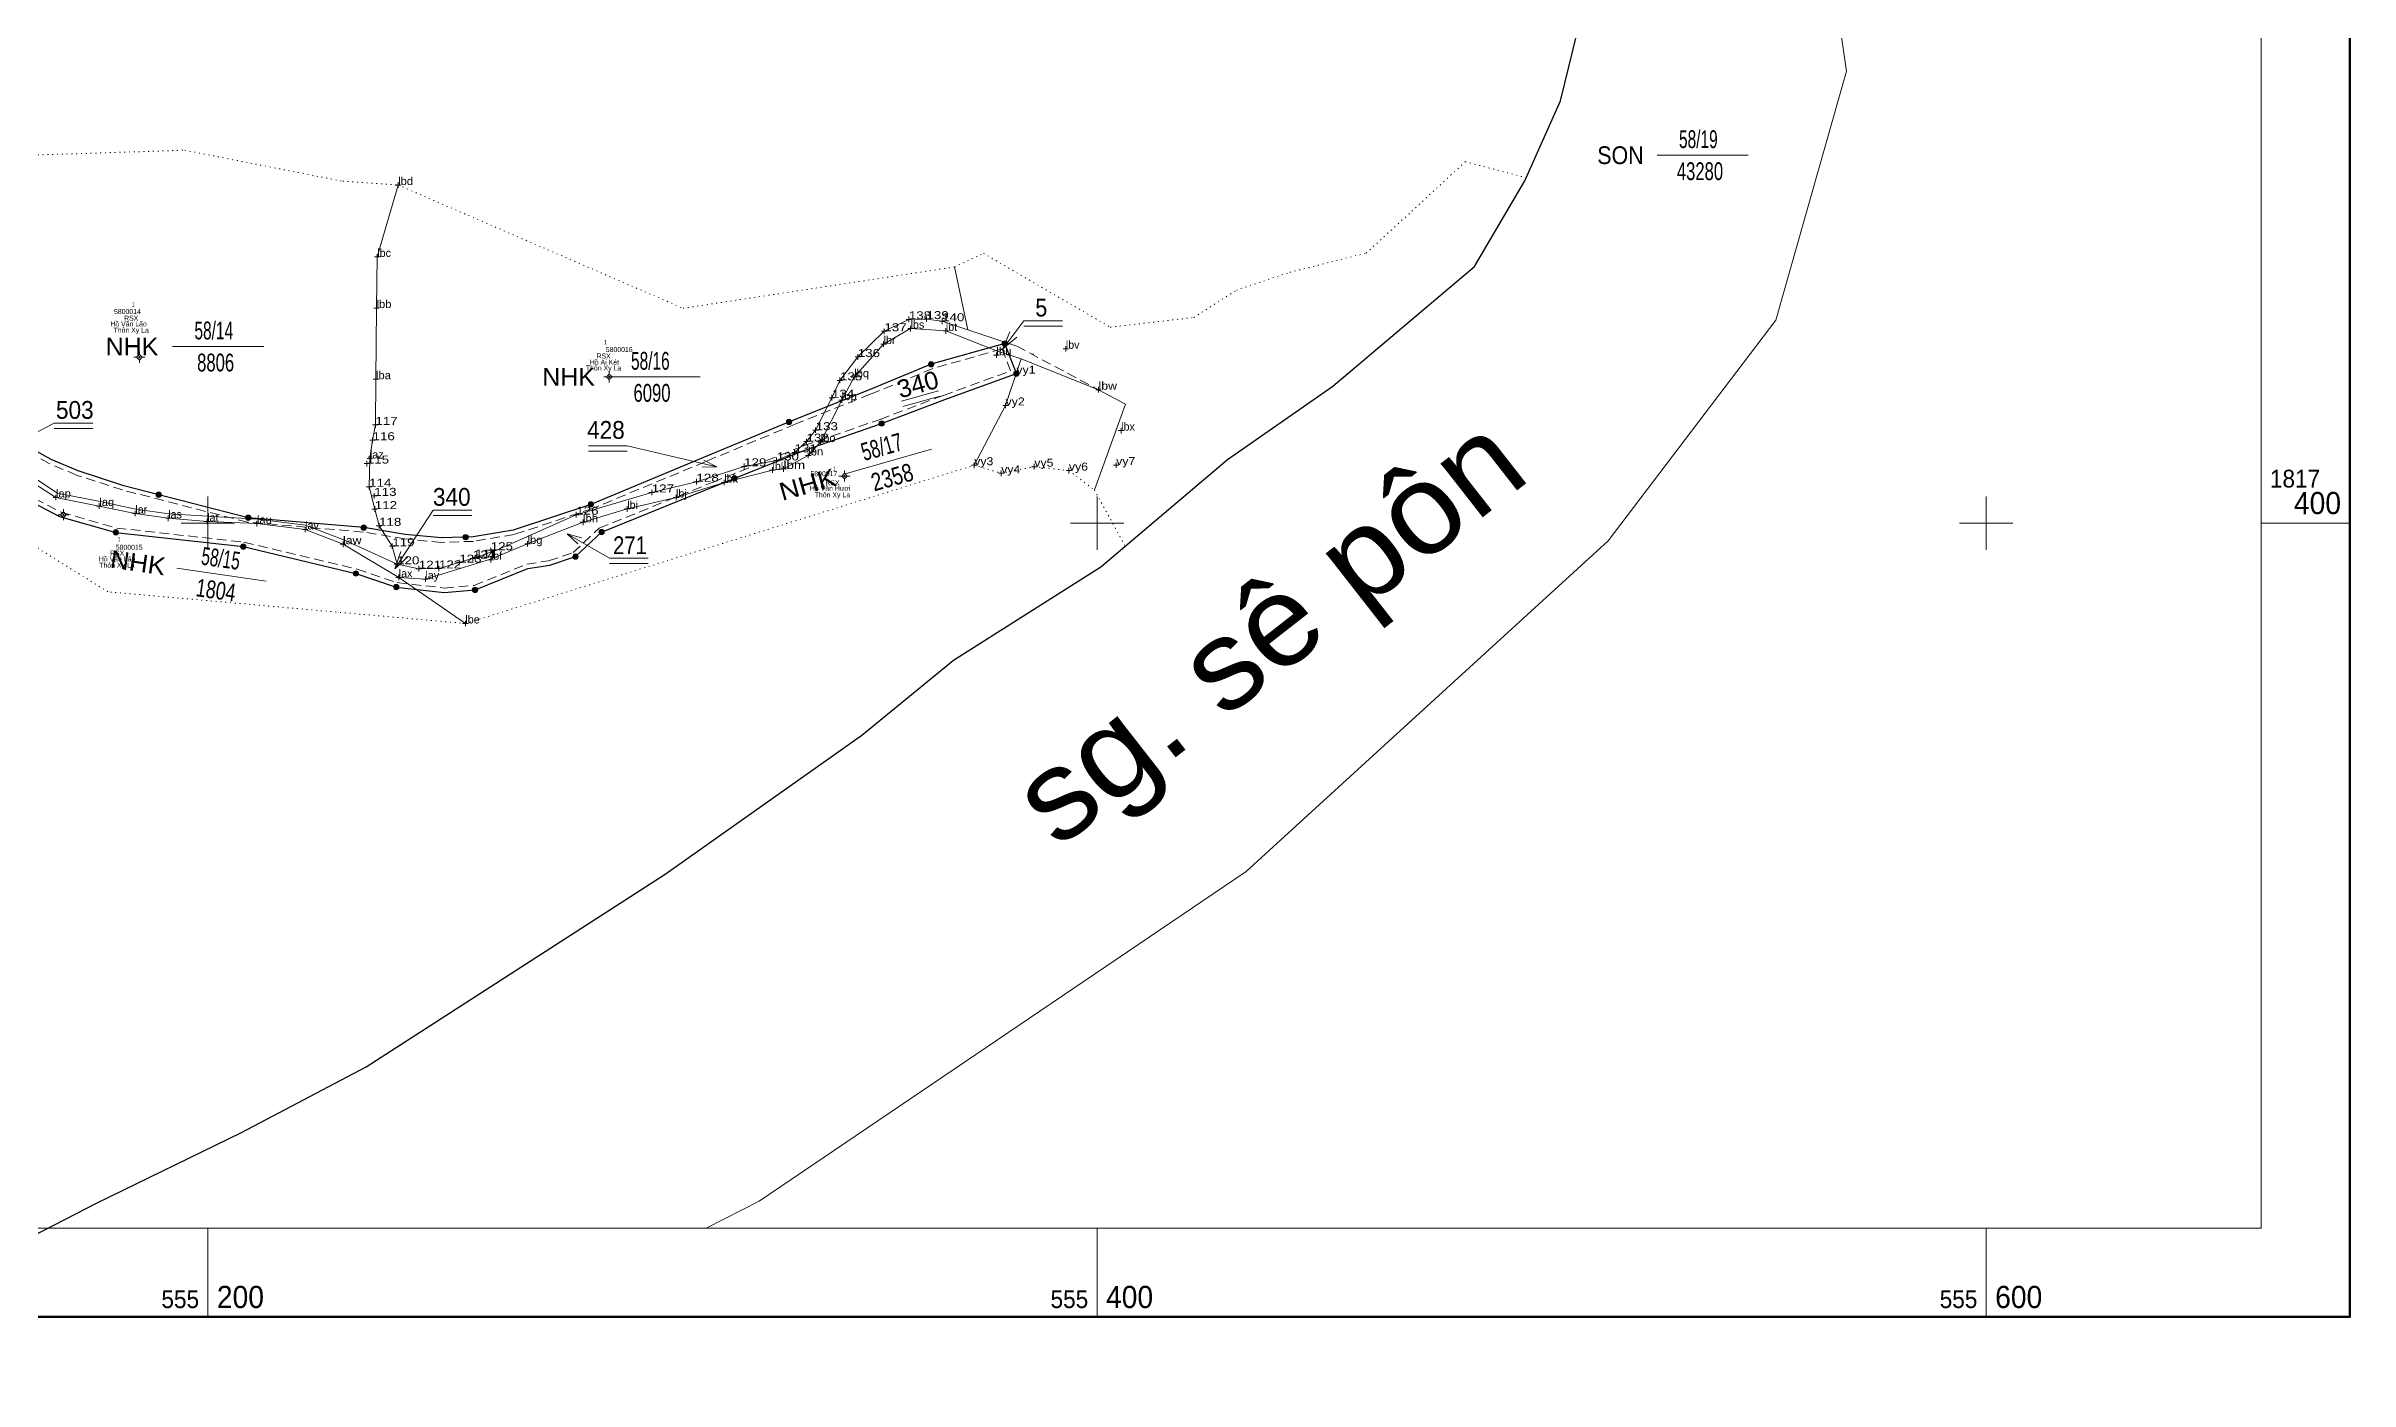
# Model space of a CAD drawing. Header units: metres. Extents: x 549871 to 1817996, y 554690 to 1819539.
# Drawn here: x 555164 to 555682, y 1817207 to 1817507 of the extents above; entities that cross this region are included whole.
import ezdxf
from ezdxf.enums import TextEntityAlignment as Align

# ---------------------------------------------------------------- set-up
doc = ezdxf.new("R2010")
doc.units = ezdxf.units.M
doc.header["$LTSCALE"] = 0.72
doc.linetypes.add('DOTTED', pattern=[1.5, 0.3, -1.2])
doc.linetypes.add('MEDIUM_DASHED', pattern=[4.5, 3, -1.5])
for name, color, linetype, lineweight in [('10', 7, 'Continuous', 13), ('11', 7, 'Continuous', 13), ('12', 7, 'Continuous', 13), ('13', 7, 'Continuous', 13), ('31', 7, 'Continuous', 25), ('50', 7, 'Continuous', 25), ('6', 7, 'Continuous', 13), ('60', 7, 'MEDIUM_DASHED', 13), ('61', 7, 'Continuous', 13), ('63', 7, 'Continuous', 13)]:
    doc.layers.add(name, color=color, linetype=linetype, lineweight=lineweight)
for name, color, linetype in [('39', 7, 'Continuous'), ('40', 7, 'Continuous'), ('41', 7, 'Continuous'), ('42', 7, 'Continuous'), ('43', 7, 'Continuous'), ('44', 7, 'Continuous'), ('5', 7, 'Continuous')]:
    doc.layers.add(name, color=color, linetype=linetype)

msp = doc.modelspace()

# ---------------------------------------------------------------- hatches: boundary and pattern name
at = {"layer": '11'}
for points in [[(555184.7197, 1817437.29, 1), (555184.4197, 1817437.29, 1)], [(555290.4097, 1817432.89, 1), (555290.1097, 1817432.89, 1)], [(555343.3298, 1817410.58, 1), (555343.0298, 1817410.58, 1)], [(555167.6198, 1817401.89, 1), (555167.3198, 1817401.89, 1)]]:
    msp.add_hatch(color=256, dxfattribs=at).paths.add_polyline_path(points)
at = {"layer": '61'}
for points in [[(555363.2778, 1817435.7086, 1), (555362.077, 1817435.7086, 1)], [(555379.8107, 1817440.3767, 1), (555378.6099, 1817440.3767, 1)], [(555382.438, 1817433.628, 1), (555381.2372, 1817433.628, 1)], [(555331.2934, 1817422.745, 1), (555330.0926, 1817422.745, 1)], [(555352.1288, 1817422.3936, 1), (555350.928, 1817422.3936, 1)], [(555319.0357, 1817410.0733, 1), (555317.8349, 1817410.0733, 1)], [(555189.5113, 1817406.3839, 1), (555188.3105, 1817406.3839, 1)], [(555286.7127, 1817404.1995, 1), (555285.5119, 1817404.1995, 1)], [(555209.6503, 1817401.1994, 1), (555208.4495, 1817401.1994, 1)], [(555235.6318, 1817398.987, 1), (555234.431, 1817398.987, 1)], [(555179.8682, 1817397.9009, 1), (555178.6674, 1817397.9009, 1)], [(555208.5324, 1817394.7093, 1), (555207.3316, 1817394.7093, 1)], [(555258.5703, 1817396.8324, 1), (555257.3695, 1817396.8324, 1)], [(555289.1346, 1817397.9785, 1), (555287.9338, 1817397.9785, 1)], [(555233.853, 1817388.66, 1), (555232.6522, 1817388.66, 1)], [(555283.2634, 1817392.4693, 1), (555282.0626, 1817392.4693, 1)], [(555242.9396, 1817385.6239, 1), (555241.7387, 1817385.6239, 1)], [(555260.6739, 1817384.9726, 1), (555259.4731, 1817384.9726, 1)]]:
    msp.add_hatch(color=256, dxfattribs=at).paths.add_polyline_path(points)

# ---------------------------------------------------------------- linework, layer by layer
at = {"layer": '10'}
for p, q in [((555367.92, 1817457.6), (555370.92, 1817443.46)), ((555242.9, 1817387.79), (555257.89, 1817377.42)), ((555164, 1817241.44), (555312.06, 1817241.44))]:
    msp.add_line(p, q, dxfattribs=at)
at = {"layer": '10', "linetype": 'MEDIUM_DASHED'}
msp.add_line((555381.92, 1817439.8), (555400.32, 1817429.99), dxfattribs=at)
at = {"layer": '10', "linetype": 'DOTTED'}
for p, q in [((555385.53, 1817438.04), (555385.89, 1817437.97)), ((555257.89, 1817377.42), (555372.34, 1817413.01)), ((555399.39, 1817407.45), (555406.31, 1817394.8))]:
    msp.add_line(p, q, dxfattribs=at)
at = {"layer": '10'}
for points in [[(555501.09, 1817800), (555499.52, 1817782.66), (555496.41, 1817763.88), (555501.58, 1817739.64), (555500.82, 1817723.09), (555507.76, 1817679.21), (555512.52, 1817626.42), (555512.97, 1817572.19), (555512.37, 1817542.84), (555509.95, 1817518.28), (555504.25, 1817495), (555496.17, 1817476.95), (555484.89, 1817457.7), (555453.05, 1817430.82), (555429.36, 1817414.28), (555400.84, 1817390.18), (555367.68, 1817369.19), (555347.06, 1817352.27), (555302.82, 1817321.01), (555235.61, 1817277.67), (555207.55, 1817262.9), (555174.93, 1817247.07), (555164, 1817241.44)], [(555312.06, 1817241.44), (555323.99, 1817247.47), (555433.5, 1817321.64), (555514.96, 1817395.98), (555552.66, 1817445.64), (555568.59, 1817501.67), (555550.42, 1817625.9), (555559.74, 1817786.8), (555564.1, 1817800)], [(555242.77, 1817476.03), (555238.08, 1817459.86), (555237.89, 1817448.36), (555237.78, 1817432.35), (555237.65, 1817422.07), (555237.01, 1817418.63), (555236.42, 1817414.52), (555236.23, 1817408.15), (555237.51, 1817403.14), (555238.47, 1817399.38), (555241.45, 1817394.8), (555242.53, 1817390.72)], [(555242.53, 1817390.72), (555247.42, 1817389.74), (555251.95, 1817389.8), (555256.53, 1817391.11), (555260.11, 1817392.25), (555264.94, 1817393.87), (555282.83, 1817401.89), (555299.81, 1817406.88), (555309.87, 1817409.3), (555320.59, 1817412.76), (555327.91, 1817414.09), (555331.93, 1817415.91), (555334.62, 1817418.32), (555336.68, 1817420.89), (555340.34, 1817428.19), (555342.14, 1817432.1), (555346.16, 1817437.36), (555352.13, 1817443.14), (555357.64, 1817445.82), (555361.61, 1817445.87), (555365.12, 1817445.4), (555370.92, 1817443.46), (555381.92, 1817439.8)], [(555382.95, 1817436.93), (555377.34, 1817438.77), (555365.96, 1817443.22), (555358.03, 1817443.75), (555351.98, 1817440.26), (555345.34, 1817432.8), (555342.55, 1817427.66), (555337.8, 1817418.22), (555335.02, 1817415.2), (555329.47, 1817412.18), (555326.97, 1817411.92), (555316.13, 1817409.11), (555305.28, 1817405.75), (555294.31, 1817403.18), (555284.36, 1817400.17), (555271.88, 1817395.33), (555263.57, 1817391.86), (555248.92, 1817387.38), (555242.9, 1817387.79)], [(555382.95, 1817436.93), (555379.41, 1817426.45), (555372.34, 1817413.01)], [(555399.39, 1817407.45), (555406.37, 1817426.71), (555400.32, 1817429.99), (555382.95, 1817436.93)], [(555242.53, 1817390.72), (555230.73, 1817396.16), (555221.97, 1817399.55), (555211.12, 1817400.86), (555191.21, 1817402.06), (555183.8, 1817403.14), (555175.73, 1817404.82), (555166.18, 1817406.7), (555151.95, 1817416.08)], [(555242.9, 1817387.79), (555230.37, 1817395.23), (555221.85, 1817398.56), (555211, 1817399.87), (555199.82, 1817400.36), (555191.06, 1817401.07), (555183.65, 1817402.15), (555175.53, 1817403.83), (555165.79, 1817405.76), (555151.3, 1817415.07)]]:
    msp.add_lwpolyline(points, dxfattribs=at)
at = {"layer": '10', "linetype": 'DOTTED'}
for points in [[(555112.07, 1817481.21), (555194.81, 1817483.86), (555230.31, 1817476.88), (555242.77, 1817476.03)], [(555402.96, 1817444.05), (555421.75, 1817446.25), (555431.33, 1817452.39), (555443.35, 1817456.41), (555460.52, 1817460.73), (555470.81, 1817470.15), (555482.81, 1817481.28), (555496.72, 1817477.61)], [(555242.77, 1817476.03), (555306.85, 1817448.31), (555367.92, 1817457.6)], [(555367.92, 1817457.6), (555374.45, 1817460.65), (555402.96, 1817444.05)], [(555257.89, 1817377.42), (555177.5, 1817384.54), (555134.99, 1817410.95)], [(555372.34, 1817413.01), (555378.42, 1817411.21), (555385.87, 1817412.68), (555393.65, 1817411.8), (555399.39, 1817407.45)]]:
    msp.add_lwpolyline(points, dxfattribs=at)
at = {"layer": '11'}
for p, q in [((555183.94, 1817437.29), (555183.32, 1817437.29)), ((555184.57, 1817438.54), (555184.57, 1817437.91)), ((555184.57, 1817436.66), (555184.57, 1817436.04)), ((555185.82, 1817437.29), (555185.19, 1817437.29)), ((555289.63, 1817432.89), (555289.01, 1817432.89)), ((555290.26, 1817434.14), (555290.26, 1817433.51)), ((555290.26, 1817432.26), (555290.26, 1817431.64)), ((555291.51, 1817432.89), (555290.88, 1817432.89)), ((555342.56, 1817410.58), (555341.93, 1817410.58)), ((555343.18, 1817411.83), (555343.18, 1817411.2)), ((555343.18, 1817409.95), (555343.18, 1817409.33)), ((555344.43, 1817410.58), (555343.81, 1817410.58)), ((555166.84, 1817401.89), (555166.22, 1817401.89)), ((555167.47, 1817403.14), (555167.47, 1817402.51)), ((555167.47, 1817401.26), (555167.47, 1817400.64)), ((555168.72, 1817401.89), (555168.09, 1817401.89))]:
    msp.add_line(p, q, dxfattribs=at)
for points in [[(555184.57, 1817437.91), (555183.94, 1817437.29), (555184.57, 1817436.66), (555185.19, 1817437.29)], [(555290.26, 1817433.51), (555289.63, 1817432.89), (555290.26, 1817432.26), (555290.88, 1817432.89)], [(555343.18, 1817411.2), (555342.56, 1817410.58), (555343.18, 1817409.95), (555343.81, 1817410.58)], [(555167.47, 1817402.51), (555166.84, 1817401.89), (555167.47, 1817401.26), (555168.09, 1817401.89)]]:
    msp.add_lwpolyline(points, close=True, dxfattribs=at)
for centre in [(555184.5697, 1817437.29), (555290.2597, 1817432.89), (555343.1798, 1817410.58), (555167.4698, 1817401.89)]:
    msp.add_circle(centre, 0.15, dxfattribs=at)
at = {"layer": '12'}
for p, q in [((555243.39, 1817476.03), (555242.14, 1817476.03)), ((555242.77, 1817475.41), (555242.77, 1817476.66)), ((555238.71, 1817459.86), (555237.46, 1817459.86)), ((555238.08, 1817459.23), (555238.08, 1817460.48)), ((555238.51, 1817448.36), (555237.27, 1817448.36)), ((555237.89, 1817447.73), (555237.89, 1817448.98)), ((555357.64, 1817445.2), (555357.64, 1817446.45)), ((555361.61, 1817445.24), (555361.61, 1817446.49)), ((555352.75, 1817443.14), (555351.5, 1817443.14)), ((555352.13, 1817442.52), (555352.13, 1817443.77)), ((555358.27, 1817445.82), (555357.02, 1817445.82)), ((555358.66, 1817443.75), (555357.41, 1817443.75)), ((555358.03, 1817443.12), (555358.03, 1817444.37)), ((555362.23, 1817445.87), (555360.99, 1817445.87)), ((555365.74, 1817445.4), (555364.49, 1817445.4)), ((555365.12, 1817444.77), (555365.12, 1817446.02)), ((555366.58, 1817443.22), (555365.34, 1817443.22)), ((555365.96, 1817442.6), (555365.96, 1817443.85)), ((555346.78, 1817437.36), (555345.54, 1817437.36)), ((555346.16, 1817436.73), (555346.16, 1817437.98)), ((555352.6, 1817440.26), (555351.36, 1817440.26)), ((555351.98, 1817439.64), (555351.98, 1817440.89)), ((555377.97, 1817437.75), (555376.72, 1817437.75)), ((555377.34, 1817437.13), (555377.34, 1817438.38)), ((555393.59, 1817439.2), (555392.34, 1817439.2)), ((555392.96, 1817438.57), (555392.96, 1817439.82)), ((555238.4, 1817432.35), (555237.15, 1817432.35)), ((555237.78, 1817431.73), (555237.78, 1817432.98)), ((555342.76, 1817432.1), (555341.51, 1817432.1)), ((555342.14, 1817431.47), (555342.14, 1817432.72)), ((555345.96, 1817432.8), (555344.71, 1817432.8)), ((555345.34, 1817432.17), (555345.34, 1817433.42)), ((555382.46, 1817433.6), (555381.21, 1817433.6)), ((555381.83, 1817432.97), (555381.83, 1817434.22)), ((555340.97, 1817428.19), (555339.72, 1817428.19)), ((555340.34, 1817427.56), (555340.34, 1817428.81)), ((555343.17, 1817427.66), (555341.92, 1817427.66)), ((555342.55, 1817427.04), (555342.55, 1817428.29)), ((555380.03, 1817426.45), (555378.79, 1817426.45)), ((555379.41, 1817425.83), (555379.41, 1817427.07)), ((555400.94, 1817429.99), (555399.69, 1817429.99)), ((555400.32, 1817429.36), (555400.32, 1817430.61)), ((555238.27, 1817422.07), (555237.02, 1817422.07)), ((555237.65, 1817421.45), (555237.65, 1817422.69)), ((555337.31, 1817420.89), (555336.06, 1817420.89)), ((555336.68, 1817420.27), (555336.68, 1817421.51)), ((555406.02, 1817420.8), (555404.77, 1817420.8)), ((555405.39, 1817420.18), (555405.39, 1817421.43)), ((555237.64, 1817418.63), (555236.39, 1817418.63)), ((555236.42, 1817413.89), (555236.42, 1817415.14)), ((555237.01, 1817418.01), (555237.01, 1817419.25)), ((555332.56, 1817415.91), (555331.31, 1817415.91)), ((555331.93, 1817415.29), (555331.93, 1817416.53)), ((555335.24, 1817418.32), (555334, 1817418.32)), ((555335.64, 1817415.2), (555334.4, 1817415.2)), ((555334.62, 1817417.69), (555334.62, 1817418.94)), ((555335.02, 1817414.58), (555335.02, 1817415.83)), ((555338.42, 1817418.22), (555337.17, 1817418.22)), ((555337.8, 1817417.59), (555337.8, 1817418.84)), ((555236.35, 1817413.38), (555235.11, 1817413.38)), ((555235.73, 1817412.75), (555235.73, 1817414)), ((555237.04, 1817414.52), (555235.8, 1817414.52)), ((555309.87, 1817408.68), (555309.87, 1817409.93)), ((555321.22, 1817412.76), (555319.97, 1817412.76)), ((555320.59, 1817412.14), (555320.59, 1817413.39)), ((555327.59, 1817411.92), (555326.34, 1817411.92)), ((555326.97, 1817411.3), (555326.97, 1817412.55)), ((555328.54, 1817414.09), (555327.29, 1817414.09)), ((555327.91, 1817413.47), (555327.91, 1817414.72)), ((555330.1, 1817412.18), (555328.85, 1817412.18)), ((555329.47, 1817411.56), (555329.47, 1817412.8)), ((555372.97, 1817413.01), (555371.72, 1817413.01)), ((555372.34, 1817412.38), (555372.34, 1817413.63)), ((555379.04, 1817411.21), (555377.8, 1817411.21)), ((555378.42, 1817410.58), (555378.42, 1817411.83)), ((555386.49, 1817412.68), (555385.25, 1817412.68)), ((555385.87, 1817412.06), (555385.87, 1817413.31)), ((555394.27, 1817411.8), (555393.03, 1817411.8)), ((555393.65, 1817411.17), (555393.65, 1817412.42)), ((555404.9, 1817413.04), (555403.66, 1817413.04)), ((555404.28, 1817412.42), (555404.28, 1817413.66)), ((555166.42, 1817405.76), (555165.17, 1817405.76)), ((555165.79, 1817405.13), (555165.79, 1817406.38)), ((555236.85, 1817408.15), (555235.6, 1817408.15)), ((555236.23, 1817407.53), (555236.23, 1817408.78)), ((555238.02, 1817406.12), (555236.77, 1817406.12)), ((555237.39, 1817405.5), (555237.39, 1817406.75)), ((555300.43, 1817406.88), (555299.18, 1817406.88)), ((555299.81, 1817406.26), (555299.81, 1817407.5)), ((555305.9, 1817405.75), (555304.66, 1817405.75)), ((555305.28, 1817405.13), (555305.28, 1817406.38)), ((555310.49, 1817409.3), (555309.24, 1817409.3)), ((555316.75, 1817409.11), (555315.5, 1817409.11)), ((555316.13, 1817408.49), (555316.13, 1817409.74)), ((555176.16, 1817403.83), (555174.91, 1817403.83)), ((555175.53, 1817403.21), (555175.53, 1817404.46)), ((555184.28, 1817402.15), (555183.03, 1817402.15)), ((555183.65, 1817401.52), (555183.65, 1817402.77)), ((555191.69, 1817401.07), (555190.44, 1817401.07)), ((555191.06, 1817400.45), (555191.06, 1817401.69)), ((555200.45, 1817400.36), (555199.2, 1817400.36)), ((555199.82, 1817399.74), (555199.82, 1817400.99)), ((555211.63, 1817399.87), (555210.38, 1817399.87)), ((555211, 1817399.24), (555211, 1817400.49)), ((555238.13, 1817403.14), (555236.88, 1817403.14)), ((555237.51, 1817402.52), (555237.51, 1817403.77)), ((555238.47, 1817398.76), (555238.47, 1817400.01)), ((555283.46, 1817401.89), (555282.21, 1817401.89)), ((555282.83, 1817401.26), (555282.83, 1817402.51)), ((555284.98, 1817400.17), (555283.74, 1817400.17)), ((555284.36, 1817399.54), (555284.36, 1817400.79)), ((555294.94, 1817403.18), (555293.69, 1817403.18)), ((555294.31, 1817402.56), (555294.31, 1817403.81)), ((555222.48, 1817398.56), (555221.23, 1817398.56)), ((555221.85, 1817397.93), (555221.85, 1817399.18)), ((555230.99, 1817395.23), (555229.74, 1817395.23)), ((555230.37, 1817394.6), (555230.37, 1817395.85)), ((555239.09, 1817399.38), (555237.85, 1817399.38)), ((555242.08, 1817394.8), (555240.83, 1817394.8)), ((555241.45, 1817394.18), (555241.45, 1817395.43)), ((555263.59, 1817393.26), (555263.59, 1817394.51)), ((555272.5, 1817395.33), (555271.26, 1817395.33)), ((555271.88, 1817394.71), (555271.88, 1817395.96)), ((555243.15, 1817390.72), (555241.91, 1817390.72)), ((555242.53, 1817390.1), (555242.53, 1817391.34)), ((555248.04, 1817389.74), (555246.79, 1817389.74)), ((555247.42, 1817389.12), (555247.42, 1817390.36)), ((555252.58, 1817389.8), (555251.33, 1817389.8)), ((555251.95, 1817389.18), (555251.95, 1817390.42)), ((555257.16, 1817391.11), (555255.91, 1817391.11)), ((555256.53, 1817390.48), (555256.53, 1817391.73)), ((555260.2, 1817392.03), (555258.96, 1817392.03)), ((555260.73, 1817392.25), (555259.48, 1817392.25)), ((555259.58, 1817391.41), (555259.58, 1817392.66)), ((555260.11, 1817391.62), (555260.11, 1817392.87)), ((555264.22, 1817393.88), (555262.97, 1817393.88)), ((555264.24, 1817391.75), (555263, 1817391.75)), ((555263.62, 1817391.12), (555263.62, 1817392.37)), ((555243.52, 1817387.79), (555242.27, 1817387.79)), ((555242.9, 1817387.16), (555242.9, 1817388.41)), ((555249.54, 1817387.38), (555248.29, 1817387.38)), ((555248.92, 1817386.75), (555248.92, 1817388)), ((555258.51, 1817377.42), (555257.26, 1817377.42)), ((555257.89, 1817376.79), (555257.89, 1817378.04))]:
    msp.add_line(p, q, dxfattribs=at)
at = {"layer": '13'}
for p, q in [((555526.01, 1817482.74), (555546.45, 1817482.74)), ((555192.05, 1817439.71), (555212.53, 1817439.71)), ((555290.26, 1817432.89), (555310.72, 1817432.89)), ((555343.12, 1817411.02), (555362.76, 1817416.6)), ((555193.01, 1817389.83), (555213.11, 1817386.96))]:
    msp.add_line(p, q, dxfattribs=at)
at = {"layer": '31'}
msp.add_lwpolyline([(555097.19, 1817196.75), (555122.15, 1817216.58), (555146.34, 1817232.35), (555174.93, 1817247.07), (555207.55, 1817262.9), (555235.61, 1817277.67), (555302.82, 1817321.01), (555347.06, 1817352.27), (555367.68, 1817369.19), (555400.84, 1817390.18), (555429.36, 1817414.28), (555453.05, 1817430.82), (555484.89, 1817457.7), (555496.17, 1817476.95), (555504.25, 1817495), (555509.95, 1817518.28), (555512.37, 1817542.84), (555512.97, 1817572.19), (555512.52, 1817626.42), (555507.76, 1817679.21), (555500.82, 1817723.09), (555501.58, 1817739.64)], dxfattribs=at)
at = {"layer": '50'}
for points in [[(555160.45, 1817404.7), (555166.63, 1817401.49), (555179.27, 1817397.9), (555207.93, 1817394.71), (555233.25, 1817388.66), (555242.34, 1817385.62), (555253.16, 1817384.39), (555260.07, 1817384.97), (555271.96, 1817389.77), (555276.87, 1817390.55), (555282.66, 1817392.47), (555288.53, 1817397.98), (555313.99, 1817408.29), (555334.45, 1817416.49), (555351.53, 1817422.39), (555365.77, 1817427.77), (555381.84, 1817433.63), (555379.21, 1817440.38), (555362.68, 1817435.71)], [(555362.68, 1817435.71), (555348.61, 1817429.89), (555331.83, 1817423.22), (555311.48, 1817414.73), (555286.11, 1817404.2), (555268.61, 1817398.39), (555259.64, 1817396.89), (555252.56, 1817396.66), (555244.37, 1817397.44), (555235.03, 1817398.99), (555209.05, 1817401.2), (555181.08, 1817408.4), (555170.77, 1817411.74), (555164.71, 1817414.29), (555160.99, 1817416.4)]]:
    msp.add_lwpolyline(points, dxfattribs=at)
at = {"layer": '6'}
for p, q in [((555378.76, 1817439.2), (555383.48, 1817445.5)), ((555383.48, 1817445.5), (555392.18, 1817445.5)), ((555383.48, 1817444.3), (555392.18, 1817444.3)), ((555355.96, 1817427.39), (555364.34, 1817429.71)), ((555356.28, 1817426.23), (555364.66, 1817428.55)), ((555154.6, 1817416.87), (555165.43, 1817422.47)), ((555165.43, 1817422.47), (555174.13, 1817422.47)), ((555165.43, 1817421.27), (555174.13, 1817421.27)), ((555285.58, 1817417.38), (555294.28, 1817417.38)), ((555285.58, 1817416.18), (555294.28, 1817416.18)), ((555314.43, 1817412.62), (555294.28, 1817417.38)), ((555242.04, 1817389.68), (555250.64, 1817402.94)), ((555250.64, 1817402.94), (555259.34, 1817402.94)), ((555250.64, 1817401.74), (555259.34, 1817401.74)), ((555280.81, 1817397.61), (555290.28, 1817392.1)), ((555290.28, 1817392.1), (555298.99, 1817392.1)), ((555290.28, 1817390.9), (555298.99, 1817390.9))]:
    msp.add_line(p, q, dxfattribs=at)
for points in [[(555381.96, 1817441.8), (555378.76, 1817439.2), (555380.35, 1817443)], [(555311.5, 1817414.14), (555314.43, 1817412.62), (555311.13, 1817412.58)], [(555283.18, 1817395.31), (555280.81, 1817397.61), (555283.98, 1817396.69)], [(555245.05, 1817392.49), (555242.04, 1817389.68), (555243.37, 1817393.58)]]:
    msp.add_lwpolyline(points, dxfattribs=at)
at = {"layer": '60'}
for points in [[(555160.99, 1817405.55), (555167, 1817402.43), (555179.46, 1817398.89), (555208.1, 1817395.7), (555233.53, 1817389.62), (555242.56, 1817386.61), (555253.17, 1817385.39), (555259.84, 1817385.96), (555271.69, 1817390.74), (555276.63, 1817391.53), (555282.14, 1817393.35), (555287.99, 1817398.84), (555313.61, 1817409.22), (555334.1, 1817417.43), (555351.19, 1817423.33), (555365.42, 1817428.71), (555380.53, 1817434.22), (555378.61, 1817439.17), (555363.01, 1817434.76), (555348.98, 1817428.97)], [(555348.98, 1817428.97), (555332.2, 1817422.29), (555311.87, 1817413.8), (555286.46, 1817403.26), (555268.85, 1817397.42), (555259.74, 1817395.89), (555252.53, 1817395.66), (555244.25, 1817396.45), (555234.91, 1817397.99), (555208.88, 1817400.21), (555180.8, 1817407.44), (555170.43, 1817410.8), (555164.27, 1817413.39), (555160.47, 1817415.54)]]:
    msp.add_lwpolyline(points, dxfattribs=at)
at = {"layer": '61'}
for centre in [(555362.6774, 1817435.7086), (555379.2103, 1817440.3767), (555381.8376, 1817433.628), (555330.693, 1817422.745), (555351.5284, 1817422.3936), (555318.4353, 1817410.0733), (555188.9109, 1817406.3839), (555286.1123, 1817404.1995), (555209.0499, 1817401.1994), (555235.0314, 1817398.987), (555179.2678, 1817397.9009), (555207.932, 1817394.7093), (555257.9699, 1817396.8324), (555288.5342, 1817397.9785), (555233.2526, 1817388.66), (555282.663, 1817392.4693), (555242.3391, 1817385.6239), (555260.0735, 1817384.9726)]:
    msp.add_circle(centre, 0.6004, dxfattribs=at)
at = {"layer": '63'}
for p, q in [((555200, 1817406), (555200, 1817394)), ((555400, 1817406), (555400, 1817394)), ((555600, 1817406), (555600, 1817394)), ((555194, 1817400), (555206, 1817400)), ((555394, 1817400), (555406, 1817400)), ((555594, 1817400), (555606, 1817400)), ((555661.8, 1817400), (555681.8, 1817400)), ((555200, 1817241.44), (555200, 1817221.44)), ((555400, 1817241.44), (555400, 1817221.44)), ((555600, 1817241.44), (555600, 1817221.44))]:
    msp.add_line(p, q, dxfattribs=at)
at = {"layer": '63', "lineweight": 53}
msp.add_lwpolyline([(554529.12, 1818042.84), (555681.8, 1818042.84), (555681.8, 1817221.44), (554529.12, 1817221.44)], close=True, dxfattribs=at)
at = {"layer": '63'}
for points in [[(554549.12, 1817241.44), (554549.12, 1818022.84), (555661.8, 1818022.84), (555661.8, 1817241.44)], [(554549.12, 1818022.84), (555661.8, 1818022.84), (555661.8, 1817241.44), (554549.12, 1817241.44)]]:
    msp.add_lwpolyline(points, close=True, dxfattribs=at)

# ---------------------------------------------------------------- texts
at = {"layer": '12'}
for s, width, p in [('lbd', 1.05, (555242.77, 1817476.03)), ('lbb', 1.05, (555237.89, 1817448.36)), ('138', 1.25, (555357.64, 1817445.83)), ('139', 1.25, (555361.61, 1817445.87)), ('140', 1.25, (555365.12, 1817445.4)), ('137', 1.25, (555352.13, 1817443.14)), ('136', 1.25, (555346.16, 1817437.36)), ('lbu', 1.05, (555377.34, 1817437.75)), ('lba', 1.05, (555237.78, 1817432.36)), ('135', 1.25, (555342.14, 1817432.1)), ('lbq', 1.05, (555345.34, 1817432.8)), ('vy1', 1.15, (555381.84, 1817433.6)), ('lbw', 1.15, (555400.32, 1817429.99)), ('134', 1.25, (555340.34, 1817428.19)), ('lbp', 1.05, (555342.55, 1817427.66)), ('vy2', 1.15, (555379.41, 1817426.45)), ('116', 1.25, (555237.01, 1817418.63)), ('117', 1.25, (555237.65, 1817422.07)), ('133', 1.25, (555336.68, 1817420.89)), ('115', 1.25, (555235.73, 1817413.38)), ('130', 1.25, (555327.91, 1817414.09)), ('131', 1.25, (555331.93, 1817415.91)), ('132', 1.25, (555334.62, 1817418.32)), ('lbn', 1.05, (555335.02, 1817415.21)), ('lbo', 1.05, (555337.8, 1817418.22)), ('114', 1.25, (555236.23, 1817408.16)), ('128', 1.25, (555309.87, 1817409.3)), ('129', 1.25, (555320.59, 1817412.77)), ('lbm', 1.25, (555329.47, 1817412.18)), ('vy3', 1.15, (555372.35, 1817413.01)), ('vy4', 1.15, (555378.42, 1817411.21)), ('vy5', 1.15, (555385.87, 1817412.68)), ('vy6', 1.15, (555393.65, 1817411.8)), ('vy7', 1.15, (555404.28, 1817413.04)), ('lap', 1.05, (555165.79, 1817405.76)), ('laq', 1.05, (555175.54, 1817403.83)), ('113', 1.25, (555237.39, 1817406.12)), ('112', 1.25, (555237.51, 1817403.14)), ('127', 1.25, (555299.81, 1817406.88)), ('lau', 1.05, (555211.01, 1817399.87)), ('118', 1.25, (555238.47, 1817399.38)), ('126', 1.25, (555282.83, 1817401.89)), ('lbh', 1.05, (555284.36, 1817400.17)), ('law', 1.15, (555230.37, 1817395.23)), ('119', 1.25, (555241.45, 1817394.8)), ('125', 1.25, (555263.59, 1817393.89)), ('lbg', 1.05, (555271.88, 1817395.33)), ('120', 1.25, (555242.53, 1817390.72)), ('121', 1.25, (555247.42, 1817389.74)), ('122', 1.25, (555251.95, 1817389.8)), ('123', 1.25, (555256.53, 1817391.11)), ('124', 1.25, (555259.58, 1817392.03)), ('111', 1.25, (555260.11, 1817392.25))]:
    msp.add_text(s, height=1.8, dxfattribs=dict(at, width=width)).set_placement(p)
for s, p in [('lbc', (555238.08, 1817459.86)), ('lbr', (555351.98, 1817440.26)), ('lbs', (555358.04, 1817443.75)), ('lbt', (555365.96, 1817443.22)), ('lbv', (555392.96, 1817439.2)), ('lbx', (555405.4, 1817420.8)), ('laz', (555236.42, 1817414.52)), ('lbk', (555316.13, 1817409.11)), ('lbl', (555326.97, 1817411.93)), ('lbi', (555294.31, 1817403.18)), ('lbj', (555305.28, 1817405.76)), ('lar', (555183.66, 1817402.15)), ('las', (555191.06, 1817401.07)), ('lat', (555199.82, 1817400.36)), ('lav', (555221.86, 1817398.56)), ('lax', (555242.9, 1817387.79)), ('lay', (555248.92, 1817387.38)), ('lbf', (555263.62, 1817391.75)), ('lbe', (555257.89, 1817377.42))]:
    msp.add_text(s, height=1.8, dxfattribs=at).set_placement(p)
at = {"layer": '13'}
for s, width, p in [('58/19', 0.65, (555535.24, 1817484.34)), ('43280', 0.7, (555535.6, 1817477.14)), ('58/14', 0.65, (555201.305, 1817441.31)), ('8806', 0.7, (555201.72, 1817434.11)), ('58/16', 0.65, (555299.505, 1817434.49)), ('6090', 0.7, (555299.88, 1817427.29))]:
    msp.add_text(s, height=4, dxfattribs=dict(at, width=width)).set_placement(p, align=Align.CENTER)
for s, width, p in [('SON', 0.9, (555522.93, 1817480.74)), ('NHK', 1.05, (555188.84, 1817437.71)), ('NHK', 1.05, (555287.05, 1817430.89))]:
    msp.add_text(s, height=4, dxfattribs=dict(at, width=width)).set_placement(p, align=Align.RIGHT)
for s, rotation, width, p in [('58/17', 15.872, 0.7, (555352.103, 1817415.2273)), ('2358', 15.872, 0.8, (555354.438, 1817408.4089)), ('58/15', 351.861, 0.65, (555202.6068, 1817390.0726)), ('1804', 351.861, 0.75, (555201.5068, 1817382.9526))]:
    msp.add_text(s, height=4, rotation=rotation, dxfattribs=dict(at, width=width)).set_placement(p, align=Align.CENTER)
for rotation, width, p in [(15.872, 1.15, (555341.6661, 1817408.5273)), (351.861, 1.1, (555190.1237, 1817388.2232))]:
    msp.add_text('NHK', height=4, rotation=rotation, dxfattribs=dict(at, width=width)).set_placement(p, align=Align.RIGHT)
at = {"layer": '39', "width": 1.1}
msp.add_text('sg. sê pôn', height=20, rotation=38.018, dxfattribs=at).set_placement((555444.5409, 1817368.3181), align=Align.CENTER)
at = {"layer": '40', "width": 0.65}
for p in [(555183.17, 1817448.71), (555289.43, 1817440.2), (555340.9, 1817411.68), (555179.99, 1817395.86)]:
    msp.add_text('1', height=1, dxfattribs=at).set_placement(p, align=Align.CENTER)
at = {"layer": '41'}
for s, p in [('5800014', (555181.88, 1817447.02)), ('5800017', (555338.53, 1817410.55)), ('5800015', (555182.28, 1817393.99))]:
    msp.add_text(s, height=1.125, dxfattribs=at).set_placement(p, align=Align.CENTER)
at = {"layer": '41', "width": 0.95}
msp.add_text('5800016', height=1.125, dxfattribs=at).set_placement((555292.5, 1817438.47), align=Align.CENTER)
at = {"layer": '42'}
for p in [(555182.735, 1817445.53), (555288.995, 1817437.02), (555340.475, 1817408.49), (555179.555, 1817392.68)]:
    msp.add_text('RSX', height=1.125, dxfattribs=at).set_placement(p, align=Align.CENTER)
at = {"layer": '43'}
for s, p in [('Hồ Văn Lão', (555182.135, 1817444.24)), ('Hồ Ai Két', (555289.17, 1817435.62)), ('Hồ Văn Hươi ', (555340.175, 1817407.28)), ('Hồ Văn Lão', (555179.55, 1817391.38))]:
    msp.add_text(s, height=1.125, dxfattribs=at).set_placement(p, align=Align.CENTER)
at = {"layer": '44'}
for p in [(555182.725, 1817442.83), (555288.975, 1817434.32), (555340.455, 1817405.79), (555179.53, 1817389.98)]:
    msp.add_text('Thôn Xy La', height=1.125, dxfattribs=at).set_placement(p, align=Align.CENTER)
at = {"layer": '5'}
for s, width, p in [('5', 0.9, (555387.44, 1817446.46)), ('503', 0.95, (555170.045, 1817423.45)), ('428', 0.95, (555289.51, 1817418.95)), ('340', 0.95, (555254.835, 1817403.89)), ('271', 0.85, (555294.92, 1817393.01))]:
    msp.add_text(s, height=4, dxfattribs=dict(at, width=width)).set_placement(p, align=Align.CENTER)
at = {"layer": '5', "width": 1.05}
msp.add_text('340', height=4, rotation=15.45, dxfattribs=at).set_placement((555360.2022, 1817429.273), align=Align.CENTER)
at = {"layer": '63', "width": 0.95}
for s, height, p in [('1817', 4, (555663.8, 1817408)), ('200', 5, (555202, 1817223.44)), ('400', 5, (555402, 1817223.44)), ('600', 5, (555602, 1817223.44))]:
    msp.add_text(s, height=height, dxfattribs=at).set_placement(p)
for s, height, p in [('400', 5, (555679.8, 1817402)), ('555', 4, (555198, 1817223.44)), ('555', 4, (555398, 1817223.44)), ('555', 4, (555598, 1817223.44))]:
    msp.add_text(s, height=height, dxfattribs=at).set_placement(p, align=Align.RIGHT)

doc.saveas('drawing.dxf')
